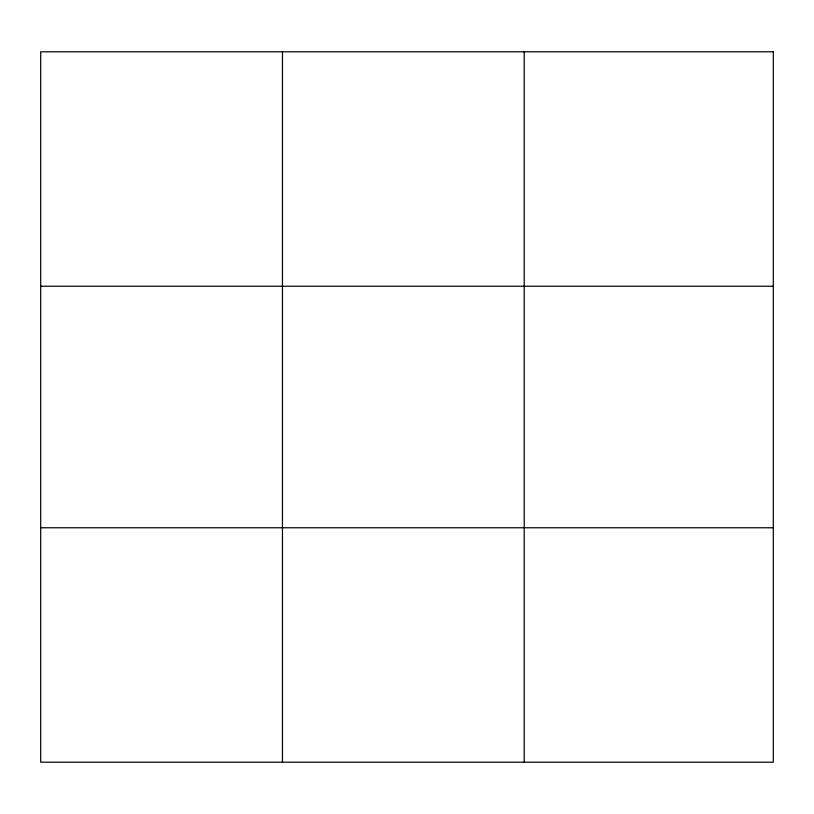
<?xml version="1.0" encoding="UTF-8"?>
<svg xmlns="http://www.w3.org/2000/svg" width="814" height="814" viewBox="0 0 814 814"><rect width="100%" height="100%" fill="white"/><g stroke="black" fill="none" stroke-linecap="round" stroke-linejoin="round"><path stroke-width="1.22" d="M282.458 762.199L282.458 51.801M524.216 762.199L524.216 51.801M40.7 286.233L773.3 286.233M40.7 527.767L773.3 527.767M773.3 51.801L773.3 762.199L40.7 762.199L40.7 51.801L773.3 51.801"/></g></svg>
